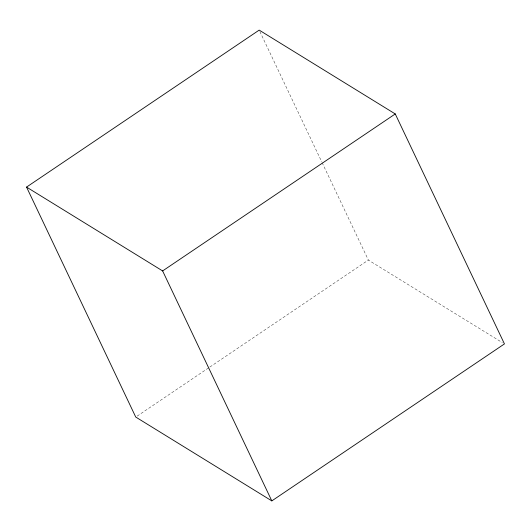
<?xml version="1.0" encoding="UTF-8"?>
<svg xmlns="http://www.w3.org/2000/svg" width="531" height="531" viewBox="0 0 531 531"><rect width="100%" height="100%" fill="white"/><g stroke="black" fill="none" stroke-linecap="round" stroke-linejoin="round"><path stroke-width="0.4" stroke-dasharray="2.65 1.99" d="M137.117 416.131L209.174 367.505M209.858 367.04L368.375 260.071L502.333 342.608M259.891 31.601L321.786 161.942M322.138 162.692L368.375 260.071"/><path stroke-width="0.8" d="M26.55 187.091L259.181 30.108L395.256 113.946L504.45 343.909L271.819 500.892L135.744 417.054L26.55 187.091L162.625 270.929L271.819 500.892M162.625 270.929L395.256 113.946"/></g></svg>
